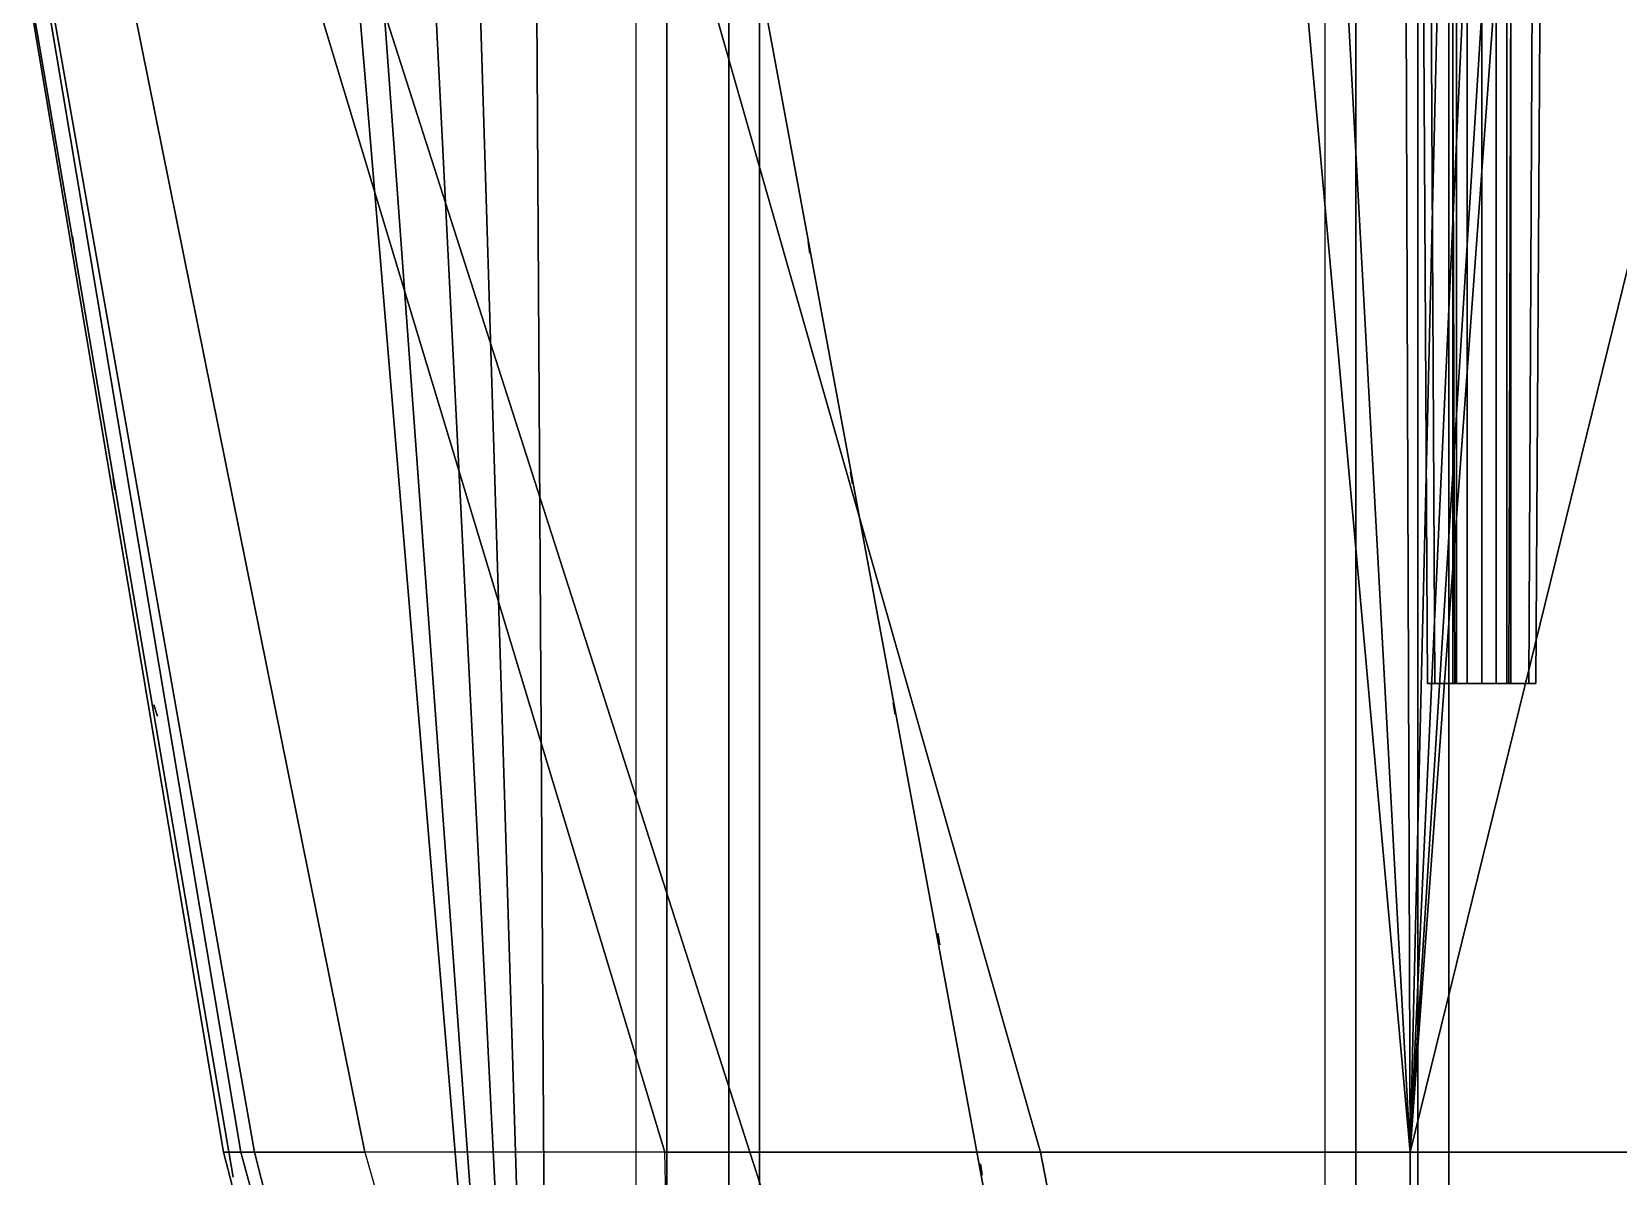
# Model space of a CAD drawing. Header units: millimetres. Extents: x -15 to 15, y -108 to 101.
# Drawn here: x -9.86 to -1.67, y -62.35 to -56.44 of the extents above; entities that cross this region are included whole.
import ezdxf

# ---------------------------------------------------------------- set-up
doc = ezdxf.new("R2010")
doc.units = ezdxf.units.MM
for name, color, linetype in [('citadelle', 3, 'Continuous'), ('gun', 1, 'Continuous'), ('railings', 6, 'Continuous')]:
    doc.layers.add(name, color=color, linetype=linetype)

msp = doc.modelspace()

# ---------------------------------------------------------------- linework, layer by layer
for points in [[(-8.800000000000002, -48.77, 1.899999999999999), (-9.77000000000002, -56.34, 1.900000000000105), (-8.78000000000001, -62.23, 1.900000000000205), (-7.180000000000018, -68.11, 1.899999999999999)], [(-8.800000000000002, -48.77, 1.899999999999999), (-8.800000000000002, -48.77, 1.899999999999999), (-7.180000000000017, -68.11, 1.899999999999999), (-8.570000000000006, -49.07, 1.899999999999999)], [(-8.570000000000006, -49.07, 1.899999999999999), (-8.570000000000006, -49.07, 1.899999999999999), (-7.180000000000017, -68.11, 1.899999999999999), (-8.12000000000001, -49.42, 1.899999999999999)], [(-8.12000000000001, -49.42, 1.899999999999999), (-8.12000000000001, -49.42, 1.899999999999999), (-7.180000000000017, -68.11, 1.899999999999999), (-7.750000000000006, -49.58, 1.899999999999999)], [(-7.750000000000006, -49.58, 1.899999999999999), (-7.750000000000006, -49.58, 1.899999999999999), (-7.180000000000017, -68.11, 1.899999999999999), (-7.290000000000005, -49.73, 1.899999999999999)], [(-7.290000000000005, -49.73, 1.899999999999999), (-7.180000000000017, -68.11, 1.899999999999999), (-4.780000000000013, -74.01, 1.899999999999935), (-2.250000000000009, -76.98, 1.900000000000002)], [(-9.860000000000023, -56.34, 1.829999999999941), (-9.750000000000009, -56.34, -0.309999999999931), (-8.710000000000017, -62.23, -0.3099999999998244), (-8.870000000000013, -62.23, 1.830000000000041)], [(-9.77000000000002, -56.34, 1.900000000000105), (-9.860000000000023, -56.34, 1.829999999999941), (-8.870000000000013, -62.23, 1.830000000000041), (-8.78000000000001, -62.23, 1.900000000000205)], [(-9.750000000000009, -56.34, -0.309999999999931), (-9.330000000000021, -56.34, -1.700000000000031), (-8.139999999999995, -62.23, -1.699999999999918), (-8.710000000000017, -62.23, -0.3099999999998244)], [(-9.330000000000021, -56.34, -1.700000000000031), (-8.370000000000013, -56.34, -3.039999999999949), (-6.590000000000013, -62.23, -3.039999999999836), (-8.139999999999995, -62.23, -1.699999999999918)], [(-8.370000000000013, -56.34, -3.039999999999949), (-8.040000000000001, -56.34, -3.259999999999977), (-6.150000000000015, -62.23, -3.259999999999863), (-6.590000000000013, -62.23, -3.039999999999836)], [(-8.040000000000001, -56.34, -3.259999999999977), (-6.330000000000021, -56.34, -4.629999999999868), (-4.650000000000015, -62.23, -4.11999999999999), (-6.150000000000015, -62.23, -3.259999999999863)], [(-6.330000000000021, -56.34, -4.629999999999868), (-3.270000000000019, -56.34, -6.240000000000003), (-2.740000000000018, -62.23, -5.039999999999836), (-4.650000000000015, -62.23, -4.11999999999999)], [(-3.270000000000019, -56.34, -6.240000000000003), (-3.060000000000011, -56.34, -6.180000000000057), (-2.740000000000018, -62.23, -5.039999999999836)], [(-3.060000000000011, -56.34, -6.180000000000057), (-2.759999999999999, -56.34, -6.180000000000057), (-2.740000000000018, -62.23, -5.039999999999836)], [(-2.759999999999999, -56.34, -6.180000000000057), (-2.600000000000003, -56.34, -6.240000000000003), (-2.740000000000018, -62.23, -5.039999999999836)], [(-2.600000000000003, -56.34, -6.240000000000003), (-2.470000000000007, -56.34, -6.339999999999912), (-2.740000000000018, -62.23, -5.039999999999836)], [(-2.470000000000007, -56.34, -6.339999999999912), (-2.370000000000013, -56.34, -6.480000000000014), (-2.740000000000018, -62.23, -5.039999999999836)], [(-2.370000000000013, -56.34, -6.480000000000014), (-2.310000000000011, -56.34, -6.640000000000096), (-2.740000000000018, -62.23000000000002, -5.039999999999833), (-2.740000000000018, -62.23, -5.039999999999836)], [(-2.310000000000011, -56.34, -6.640000000000096), (-1.29, -56.34, -7.120000000000114), (-2.740000000000018, -62.23000000000002, -5.039999999999833)], [(-1.29, -56.34, -7.120000000000114), (-0.9499999999999972, -56.34, -7.309999999999934), (-1.072934980878709e-14, -62.23, -6.059999999999819), (-2.740000000000018, -62.23000000000002, -5.039999999999833)], [(-8.870000000000013, -62.23, 1.830000000000041), (-8.710000000000017, -62.23, -0.3099999999998244), (-7.22000000000001, -68.11, -0.3100000000000094), (-7.340000000000014, -68.11, 1.830000000000062)], [(-8.78000000000001, -62.23, 1.900000000000205), (-8.870000000000013, -62.23, 1.830000000000041), (-7.340000000000014, -68.11, 1.830000000000062), (-7.180000000000017, -68.11, 1.899999999999999)], [(-8.710000000000017, -62.23, -0.3099999999998244), (-8.139999999999995, -62.23, -1.699999999999918), (-6.460000000000019, -68.11, -1.699999999999882), (-7.22000000000001, -68.11, -0.3100000000000094)], [(-6.590000000000013, -62.23, -3.039999999999836), (-6.150000000000015, -62.23, -3.259999999999863), (-4.250000000000011, -68.11, -3.040000000000028), (-6.460000000000016, -68.11000000000001, -1.699999999999882)], [(-6.150000000000015, -62.23, -3.259999999999863), (-4.650000000000015, -62.23, -4.11999999999999), (-3.510000000000002, -68.11, -3.259999999999827), (-4.250000000000011, -68.11, -3.040000000000028)], [(-4.650000000000015, -62.23, -4.11999999999999), (-2.740000000000018, -62.23, -5.039999999999836), (-2.74000000000002, -68.11, -3.619999999999955), (-3.510000000000002, -68.11, -3.259999999999827)], [(-2.740000000000018, -62.23, -5.039999999999836), (-9.45763487057022e-15, -62.23, -6.059999999999818), (-1.036139435969113e-14, -68.11, -4.699999999999882), (-2.74000000000002, -68.11, -3.619999999999955)]]:
    msp.add_3dface(points)
at = {"layer": 'citadelle'}
for points in [[(-7.290000000000016, -49.73, 4.589999999999993), (-7.290000000000009, -49.73, 1.899999999999988), (-2.250000000000013, -76.98, 1.899999999999988), (-2.250000000000013, -76.98, 4.589999999999993)], [(7.289999999999982, -49.73, 4.589999999999996), (-7.289999999999991, -49.73000000000014, 4.589999999999993), (-2.250000000000013, -76.98, 4.589999999999993), (2.249999999999987, -76.98, 4.589999999999993)]]:
    msp.add_3dface(points, dxfattribs=at)
at = {"layer": 'gun'}
for points in [[(-2.520000000000017, -49.80999999999995, 6.659999999999997), (-2.49990381056768, -49.80999999999995, 6.734999999999999), (-2.499903810567682, -59.80999999999995, 6.734999999999999), (-2.520000000000019, -59.80999999999995, 6.659999999999997)], [(-2.49990381056768, -49.80999999999995, 6.585000000000008), (-2.520000000000017, -49.80999999999995, 6.659999999999997), (-2.520000000000019, -59.80999999999995, 6.659999999999997), (-2.499903810567682, -59.80999999999995, 6.585000000000008)], [(-2.49990381056768, -49.80999999999995, 6.734999999999999), (-2.445000000000014, -49.80999999999995, 6.789903810567665), (-2.445000000000016, -59.80999999999995, 6.789903810567665), (-2.499903810567682, -59.80999999999995, 6.734999999999999)], [(-2.445000000000014, -49.80999999999995, 6.530096189432342), (-2.49990381056768, -49.80999999999995, 6.585000000000008), (-2.499903810567682, -59.80999999999995, 6.585000000000008), (-2.445000000000016, -59.80999999999995, 6.530096189432342)], [(-2.445000000000014, -49.80999999999995, 6.789903810567665), (-2.370000000000011, -49.80999999999995, 6.810000000000002), (-2.370000000000013, -59.80999999999995, 6.810000000000002), (-2.445000000000016, -59.80999999999995, 6.789903810567665)], [(-2.370000000000011, -49.80999999999995, 6.510000000000005), (-2.445000000000014, -49.80999999999995, 6.530096189432342), (-2.445000000000016, -59.80999999999995, 6.530096189432342), (-2.370000000000013, -59.80999999999995, 6.510000000000005)], [(-2.370000000000011, -49.80999999999995, 6.810000000000002), (-2.295000000000008, -49.80999999999995, 6.789903810567665), (-2.295000000000011, -59.80999999999995, 6.789903810567665), (-2.370000000000013, -59.80999999999995, 6.810000000000002)], [(-2.295000000000008, -49.80999999999995, 6.530096189432342), (-2.370000000000011, -49.80999999999995, 6.510000000000005), (-2.370000000000013, -59.80999999999995, 6.510000000000005), (-2.295000000000011, -59.80999999999995, 6.530096189432342)], [(-2.240096189432343, -49.80999999999995, 6.585000000000008), (-2.295000000000008, -49.80999999999995, 6.530096189432342), (-2.295000000000011, -59.80999999999995, 6.530096189432342), (-2.240096189432345, -59.80999999999995, 6.585000000000008)], [(-2.295000000000008, -49.80999999999995, 6.789903810567665), (-2.240096189432343, -49.80999999999995, 6.734999999999999), (-2.240096189432345, -59.80999999999995, 6.734999999999999), (-2.295000000000011, -59.80999999999995, 6.789903810567665)], [(-2.220000000000006, -49.80999999999995, 6.659999999999997), (-2.240096189432343, -49.80999999999995, 6.585000000000008), (-2.240096189432345, -59.80999999999995, 6.585000000000008), (-2.220000000000008, -59.80999999999995, 6.659999999999997)], [(-2.240096189432343, -49.80999999999995, 6.734999999999999), (-2.220000000000006, -49.80999999999995, 6.659999999999997), (-2.220000000000008, -59.80999999999995, 6.659999999999997), (-2.240096189432345, -59.80999999999995, 6.734999999999999)], [(-2.650000000000015, -59.80999999999995, 6.659999999999997), (-2.612487113059652, -59.80999999999995, 6.799999999999997), (-2.634137748154267, -55.56999999999994, 6.8125), (-2.675000000000019, -55.56999999999994, 6.659999999999997)], [(-2.612487113059652, -59.80999999999995, 6.52000000000001), (-2.650000000000015, -59.80999999999995, 6.659999999999997), (-2.675000000000019, -55.56999999999994, 6.659999999999997), (-2.634137748154267, -55.56999999999994, 6.507500000000007)], [(-2.612487113059652, -59.80999999999995, 6.799999999999997), (-2.510000000000014, -59.80999999999995, 6.902487113059649), (-2.522500000000016, -55.56999999999994, 6.924137748154251), (-2.634137748154267, -55.56999999999994, 6.8125)], [(-2.510000000000014, -59.80999999999995, 6.417512886940358), (-2.612487113059652, -59.80999999999995, 6.52000000000001), (-2.634137748154267, -55.56999999999994, 6.507500000000007), (-2.522500000000016, -55.56999999999994, 6.395862251845756)], [(-2.510000000000014, -59.80999999999995, 6.902487113059649), (-2.370000000000013, -59.80999999999995, 6.939999999999998), (-2.370000000000013, -55.56999999999994, 6.965000000000003), (-2.522500000000016, -55.56999999999994, 6.924137748154251)], [(-2.370000000000013, -59.80999999999995, 6.38000000000001), (-2.510000000000014, -59.80999999999995, 6.417512886940358), (-2.522500000000016, -55.56999999999994, 6.395862251845756), (-2.370000000000013, -55.56999999999994, 6.355000000000004)], [(-2.370000000000013, -59.80999999999995, 6.939999999999998), (-2.230000000000013, -59.80999999999995, 6.902487113059649), (-2.217500000000009, -55.56999999999994, 6.924137748154251), (-2.370000000000013, -55.56999999999994, 6.965000000000003)], [(-2.230000000000013, -59.80999999999995, 6.417512886940358), (-2.370000000000013, -59.80999999999995, 6.38000000000001), (-2.370000000000013, -55.56999999999994, 6.355000000000004), (-2.217500000000009, -55.56999999999994, 6.395862251845756)], [(-2.230000000000013, -59.80999999999995, 6.902487113059649), (-2.127512886940375, -59.80999999999995, 6.799999999999997), (-2.105862251845758, -55.56999999999994, 6.8125), (-2.217500000000009, -55.56999999999994, 6.924137748154251)], [(-2.127512886940375, -59.80999999999995, 6.52000000000001), (-2.230000000000013, -59.80999999999995, 6.417512886940358), (-2.217500000000009, -55.56999999999994, 6.395862251845756), (-2.105862251845758, -55.56999999999994, 6.507500000000007)], [(-2.127512886940375, -59.80999999999995, 6.799999999999997), (-2.090000000000012, -59.80999999999995, 6.659999999999997), (-2.065000000000006, -55.56999999999994, 6.659999999999997), (-2.105862251845758, -55.56999999999994, 6.8125)], [(-2.090000000000012, -59.80999999999995, 6.659999999999997), (-2.127512886940375, -59.80999999999995, 6.52000000000001), (-2.105862251845758, -55.56999999999994, 6.507500000000007), (-2.065000000000006, -55.56999999999994, 6.659999999999997)], [(-2.499903810567696, -59.80999999999995, 6.584999999999994), (-2.520000000000019, -59.80999999999995, 6.659999999999997), (-2.650000000000015, -59.80999999999995, 6.659999999999997), (-2.612487113059666, -59.80999999999995, 6.519999999999996)], [(-2.520000000000019, -59.80999999999995, 6.659999999999997), (-2.499903810567682, -59.80999999999995, 6.734999999999999), (-2.612487113059652, -59.80999999999995, 6.799999999999997), (-2.650000000000015, -59.80999999999995, 6.659999999999997)], [(-2.499903810567696, -59.80999999999995, 6.734999999999999), (-2.44500000000003, -59.80999999999995, 6.789903810567665), (-2.510000000000028, -59.80999999999995, 6.902487113059635), (-2.612487113059666, -59.80999999999995, 6.799999999999997)], [(-2.445000000000016, -59.80999999999995, 6.530096189432328), (-2.499903810567682, -59.80999999999995, 6.58499999999998), (-2.612487113059652, -59.80999999999995, 6.519999999999996), (-2.510000000000014, -59.80999999999995, 6.417512886940344)], [(-2.445000000000016, -59.80999999999995, 6.789903810567665), (-2.370000000000013, -59.80999999999995, 6.810000000000002), (-2.370000000000013, -59.80999999999995, 6.939999999999984), (-2.510000000000014, -59.80999999999995, 6.902487113059649)], [(-2.370000000000013, -59.80999999999995, 6.509999999999991), (-2.445000000000016, -59.80999999999995, 6.530096189432328), (-2.510000000000014, -59.80999999999995, 6.417512886940358), (-2.370000000000013, -59.80999999999995, 6.379999999999995)], [(-2.370000000000013, -59.80999999999995, 6.810000000000002), (-2.295000000000011, -59.80999999999995, 6.789903810567665), (-2.230000000000013, -59.80999999999995, 6.902487113059635), (-2.370000000000013, -59.80999999999995, 6.939999999999998)], [(-2.295000000000011, -59.80999999999995, 6.530096189432328), (-2.370000000000028, -59.80999999999995, 6.510000000000005), (-2.370000000000028, -59.80999999999995, 6.38000000000001), (-2.230000000000013, -59.80999999999995, 6.417512886940358)], [(-2.295000000000025, -59.80999999999995, 6.789903810567665), (-2.240096189432359, -59.80999999999995, 6.735000000000014), (-2.127512886940389, -59.80999999999995, 6.799999999999997), (-2.230000000000027, -59.80999999999995, 6.902487113059649)], [(-2.240096189432345, -59.80999999999995, 6.584999999999994), (-2.294999999999996, -59.80999999999995, 6.530096189432328), (-2.230000000000013, -59.80999999999995, 6.417512886940358), (-2.127512886940361, -59.80999999999995, 6.519999999999996)], [(-2.240096189432359, -59.80999999999995, 6.734999999999999), (-2.220000000000036, -59.80999999999995, 6.659999999999997), (-2.090000000000041, -59.80999999999995, 6.659999999999997), (-2.127512886940389, -59.80999999999995, 6.799999999999997)], [(-2.220000000000008, -59.80999999999995, 6.659999999999997), (-2.240096189432345, -59.80999999999995, 6.585000000000008), (-2.127512886940375, -59.80999999999995, 6.52000000000001), (-2.090000000000012, -59.80999999999995, 6.659999999999997)]]:
    msp.add_3dface(points, dxfattribs=at)
at = {"layer": 'railings'}
for points in [[(-2.25, -76.98, 5.730000000000004), (-7.290000000000006, -49.73, 5.730000000000004), (-7.290000000000006, -49.73, 5.799999999999997), (-2.25, -76.98, 5.799999999999997)], [(-2.25, -76.98, 5.799999999999997), (-7.290000000000006, -49.73, 5.799999999999997), (-7.290000000000006, -49.73, 5.730000000000004), (-2.25, -76.98, 5.730000000000004)], [(-2.25, -76.98, 5.379999999999997), (-7.290000000000006, -49.73, 5.379999999999997), (-7.290000000000006, -49.73, 5.310000000000004), (-2.25, -76.98, 5.310000000000004)], [(-2.25, -76.98, 5.310000000000004), (-7.290000000000006, -49.73, 5.310000000000004), (-7.290000000000006, -49.73, 5.379999999999997), (-2.25, -76.98, 5.379999999999997)], [(-9.830000000000007, -56.46000000000002, 1.9), (-9.830000000000007, -56.45999999999999, 3.13), (-9.840000000000007, -56.40000000000001, 3.130000000000001), (-9.840000000000007, -56.40000000000003, 1.9)], [(-9.840000000000007, -56.40000000000003, 1.9), (-9.840000000000007, -56.40000000000001, 3.130000000000001), (-9.830000000000007, -56.45999999999999, 3.13), (-9.830000000000007, -56.46000000000002, 1.9)], [(-8.830000000000007, -62.30000000000001, 3.130000000000001), (-9.830000000000007, -56.45999999999999, 3.13), (-9.830000000000007, -56.45999999999999, 3.06), (-8.830000000000007, -62.30000000000001, 3.06)], [(-8.830000000000007, -62.30000000000001, 3.06), (-9.830000000000007, -56.45999999999999, 3.06), (-9.830000000000007, -56.45999999999999, 3.13), (-8.830000000000007, -62.30000000000001, 3.130000000000001)], [(-8.830000000000007, -62.30000000000001, 2.640000000000001), (-9.830000000000007, -56.45999999999999, 2.64), (-9.830000000000007, -56.45999999999999, 2.71), (-8.830000000000007, -62.30000000000001, 2.710000000000001)], [(-8.830000000000007, -62.30000000000001, 2.710000000000001), (-9.830000000000007, -56.45999999999999, 2.71), (-9.830000000000007, -56.45999999999999, 2.64), (-8.830000000000007, -62.30000000000001, 2.640000000000001)], [(-9.640000000000008, -57.55999999999999, 1.9), (-9.640000000000008, -57.55999999999999, 3.06), (-9.650000000000007, -57.49999999999999, 3.06), (-9.650000000000007, -57.5, 1.9)], [(-9.650000000000007, -57.5, 1.9), (-9.650000000000007, -57.49999999999999, 3.06), (-9.640000000000008, -57.55999999999999, 3.06), (-9.640000000000008, -57.55999999999999, 1.9)], [(-5.840000000000007, -57.58999999999999, 4.59), (-5.840000000000007, -57.58999999999999, 5.730000000000004), (-5.850000000000008, -57.52999999999999, 5.730000000000004), (-5.850000000000008, -57.53, 4.59)], [(-5.850000000000008, -57.53, 4.59), (-5.850000000000008, -57.52999999999999, 5.730000000000004), (-5.840000000000007, -57.58999999999999, 5.730000000000004), (-5.840000000000007, -57.58999999999999, 4.59)], [(-9.440000000000007, -58.75, 1.9), (-9.440000000000007, -58.74999999999999, 3.06), (-9.430000000000007, -58.80999999999999, 3.06), (-9.430000000000007, -58.80999999999999, 1.9)], [(-9.430000000000007, -58.80999999999999, 1.9), (-9.430000000000007, -58.80999999999999, 3.06), (-9.440000000000007, -58.74999999999999, 3.06), (-9.440000000000007, -58.75, 1.9)], [(-5.620000000000007, -58.78, 4.59), (-5.620000000000007, -58.78, 5.730000000000004), (-5.630000000000007, -58.72, 5.730000000000004), (-5.630000000000007, -58.72000000000001, 4.59)], [(-5.630000000000007, -58.72000000000001, 4.59), (-5.630000000000007, -58.72, 5.730000000000004), (-5.620000000000007, -58.78, 5.730000000000004), (-5.620000000000007, -58.78, 4.59)], [(-9.210000000000008, -59.97999999999999, 1.9), (-9.210000000000008, -59.97999999999999, 3.06), (-9.230000000000008, -59.91999999999999, 3.06), (-9.230000000000008, -59.92, 1.9)], [(-9.230000000000008, -59.92, 1.9), (-9.230000000000008, -59.91999999999999, 3.06), (-9.210000000000008, -59.97999999999999, 3.06), (-9.210000000000008, -59.97999999999999, 1.9)], [(-5.400000000000007, -59.97, 4.59), (-5.400000000000007, -59.97, 5.730000000000004), (-5.410000000000007, -59.91, 5.730000000000004), (-5.410000000000007, -59.91000000000001, 4.59)], [(-5.410000000000007, -59.91000000000001, 4.59), (-5.410000000000007, -59.91, 5.730000000000004), (-5.400000000000007, -59.97, 5.730000000000004), (-5.400000000000007, -59.97, 4.59)], [(-9.030000000000006, -61.13, 1.9), (-9.030000000000006, -61.12999999999999, 3.06), (-9.020000000000007, -61.18999999999999, 3.06), (-9.020000000000007, -61.18999999999999, 1.9)], [(-9.020000000000007, -61.18999999999999, 1.9), (-9.020000000000007, -61.18999999999999, 3.06), (-9.030000000000006, -61.12999999999999, 3.06), (-9.030000000000006, -61.13, 1.9)], [(-5.180000000000007, -61.10000000000001, 4.59), (-5.180000000000007, -61.09999999999999, 5.730000000000004), (-5.170000000000007, -61.16, 5.730000000000004), (-5.170000000000007, -61.16, 4.59)], [(-5.170000000000007, -61.16, 4.59), (-5.170000000000007, -61.16, 5.730000000000004), (-5.180000000000007, -61.09999999999999, 5.730000000000004), (-5.180000000000007, -61.10000000000001, 4.59)], [(-8.830000000000007, -62.30000000000003, 1.9), (-8.830000000000007, -62.30000000000001, 3.130000000000001), (-8.820000000000007, -62.36000000000001, 3.13), (-8.820000000000007, -62.36000000000001, 1.9)], [(-8.820000000000007, -62.36000000000001, 1.9), (-8.820000000000007, -62.36000000000001, 3.13), (-8.830000000000007, -62.30000000000001, 3.130000000000001), (-8.830000000000007, -62.30000000000003, 1.9)], [(-4.960000000000008, -62.29000000000001, 4.59), (-4.960000000000008, -62.28999999999999, 5.730000000000004), (-4.950000000000008, -62.34999999999999, 5.730000000000004), (-4.950000000000008, -62.34999999999999, 4.59)], [(-4.950000000000008, -62.34999999999999, 4.59), (-4.950000000000008, -62.34999999999999, 5.730000000000004), (-4.960000000000008, -62.28999999999999, 5.730000000000004), (-4.960000000000008, -62.29000000000001, 4.59)]]:
    msp.add_3dface(points, dxfattribs=at)

# ---------------------------------------------------------------- meshes
mesh = msp.add_polymesh((2, 6), dxfattribs=dict(n_close=True))
for k, corner in enumerate([(-6.740000000000007, -64, -6.100000000000001), (-6.580000000000008, -64, -5.822871870788981), (-6.260000000000008, -64, -5.82287187078898), (-6.100000000000008, -64, -6.100000000000001), (-6.260000000000008, -64, -6.37712812921102), (-6.580000000000007, -64, -6.377128129211021), (-6.740000000000006, -48.87, -6.100000000000001), (-6.580000000000006, -50.50999999999999, -5.822871870788981), (-6.260000000000006, -50.50999999999999, -5.82287187078898), (-6.100000000000006, -48.87, -6.100000000000001), (-6.260000000000006, -48.05, -6.37712812921102), (-6.580000000000005, -48.05, -6.377128129211021)]):
    mesh.set_mesh_vertex(divmod(k, 6), corner)
mesh = msp.add_polymesh((2, 6), dxfattribs=dict(n_close=True))
for k, corner in enumerate([(-3.180000000000008, -66, -6.510000000000001), (-3.020000000000008, -66, -6.232871870788981), (-2.700000000000008, -66, -6.23287187078898), (-2.540000000000008, -66, -6.510000000000001), (-2.700000000000008, -66, -6.787128129211021), (-3.020000000000008, -66, -6.787128129211021), (-3.180000000000006, -54.63, -6.510000000000001), (-3.020000000000007, -56.34, -6.232871870788981), (-2.700000000000007, -56.34, -6.23287187078898), (-2.540000000000007, -54.63, -6.510000000000001), (-2.700000000000006, -53.05, -6.787128129211021), (-3.020000000000006, -53.05, -6.787128129211021)]):
    mesh.set_mesh_vertex(divmod(k, 6), corner)

doc.saveas('drawing.dxf')
